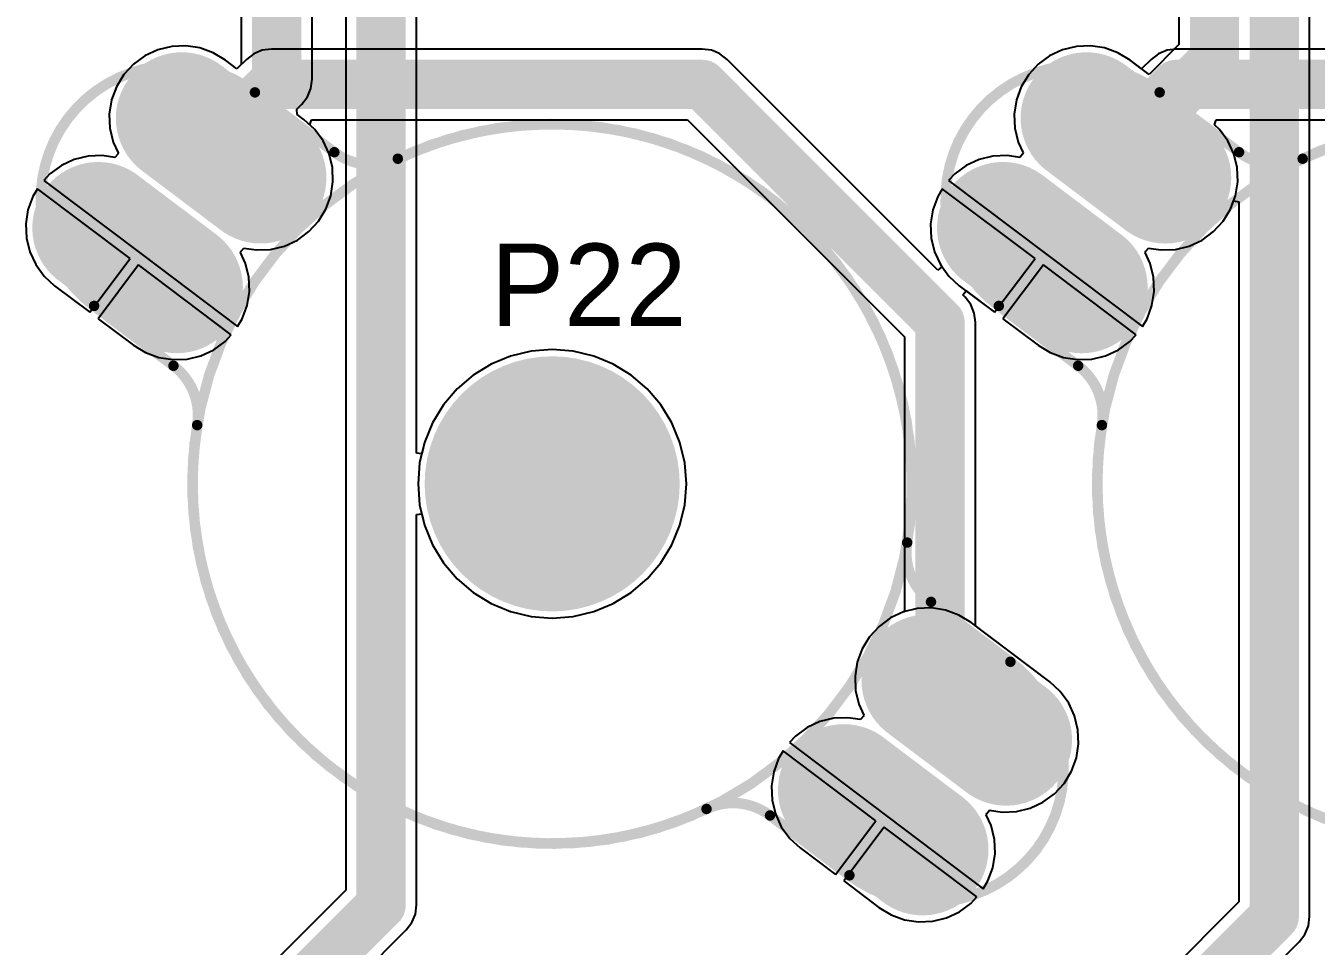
# Model space of a CAD drawing. Header units: millimetres. Extents: x -0.01 to 6.54, y 0.01 to 3.19.
# Drawn here: x 2.329 to 3.564, y 1.03 to 1.911 of the extents above; entities that cross this region are included whole.
import ezdxf

# ---------------------------------------------------------------- set-up
doc = ezdxf.new("R2010")
doc.units = ezdxf.units.MM
doc.header["$MEASUREMENT"] = 0
for name, color, linetype in [('BottomLayer', 5, 'Continuous'), ('BottomSolder', 6, 'Continuous'), ('MultiLayer', 9, 'Continuous'), ('PadHoleLayer', 156, 'Continuous'), ('TopLayer', 1, 'Continuous'), ('TopOverlay', 2, 'Continuous'), ('TopSolder', 216, 'Continuous'), ('ViaHoleLayer', 16, 'Continuous')]:
    doc.layers.add(name, color=color, linetype=linetype)

msp = doc.modelspace()

# ---------------------------------------------------------------- linework, layer by layer
at = {"layer": 'BottomLayer'}
for p, q in [((2.4686, 1.8914), (2.4553, 1.8882)), ((2.4822, 1.892), (2.4686, 1.8914)), ((2.4956, 1.8899), (2.4822, 1.892)), ((3.3347, 1.8914), (3.3215, 1.8882)), ((3.3483, 1.892), (3.3347, 1.8914)), ((3.3617, 1.8899), (3.3483, 1.892)), ((2.443, 1.8825), (2.432, 1.8745)), ((2.4553, 1.8882), (2.443, 1.8825)), ((2.5084, 1.8852), (2.4956, 1.8899)), ((2.52, 1.8781), (2.5084, 1.8852)), ((2.531, 1.8698), (2.52, 1.8781)), ((2.5401, 1.879), (2.531, 1.8698)), ((2.5471, 1.8844), (2.5401, 1.879)), ((2.5553, 1.8878), (2.5471, 1.8844)), ((2.5641, 1.8889), (2.5553, 1.8878)), ((2.9765, 1.8889), (2.5641, 1.8889)), ((2.9853, 1.8878), (2.9765, 1.8889)), ((2.9887, 1.8864), (2.9853, 1.8878)), ((2.9935, 1.8844), (2.9887, 1.8864)), ((3.0005, 1.879), (2.9935, 1.8844)), ((3.2022, 1.6772), (3.0005, 1.879)), ((3.3091, 1.8825), (3.2982, 1.8745)), ((3.3215, 1.8882), (3.3091, 1.8825)), ((3.3745, 1.8852), (3.3617, 1.8899)), ((3.3861, 1.8781), (3.3745, 1.8852)), ((3.3971, 1.8698), (3.3861, 1.8781)), ((3.4063, 1.879), (3.3971, 1.8698)), ((3.4133, 1.8844), (3.4063, 1.879)), ((3.4215, 1.8878), (3.4133, 1.8844)), ((3.4302, 1.8889), (3.4215, 1.8878)), ((3.8426, 1.8889), (3.4302, 1.8889)), ((2.432, 1.8745), (2.4228, 1.8645)), ((3.2982, 1.8745), (3.289, 1.8645)), ((2.4228, 1.8645), (2.4157, 1.8528)), ((3.289, 1.8645), (3.2819, 1.8528)), ((2.4157, 1.8528), (2.411, 1.8401)), ((3.2819, 1.8528), (3.2772, 1.8401)), ((2.411, 1.8401), (2.4089, 1.8266)), ((3.2772, 1.8401), (3.2751, 1.8266)), ((2.4089, 1.8266), (2.4095, 1.813)), ((2.6007, 1.8164), (2.6025, 1.8211)), ((2.6055, 1.812), (2.6007, 1.8164)), ((2.6025, 1.8211), (2.9624, 1.8211)), ((2.9624, 1.8211), (3.1702, 1.6134)), ((3.2751, 1.8266), (3.2757, 1.813)), ((3.4668, 1.8164), (3.4686, 1.8211)), ((3.4716, 1.812), (3.4668, 1.8164)), ((3.4686, 1.8211), (3.8286, 1.8211)), ((2.4095, 1.813), (2.4127, 1.7998)), ((2.6135, 1.801), (2.6055, 1.812)), ((3.2757, 1.813), (3.2789, 1.7998)), ((3.4796, 1.801), (3.4716, 1.812)), ((2.4127, 1.7998), (2.4175, 1.7895)), ((2.6192, 1.7887), (2.6135, 1.801)), ((3.2789, 1.7998), (3.2836, 1.7895)), ((3.4853, 1.7887), (3.4796, 1.801)), ((2.3753, 1.7832), (2.363, 1.7775)), ((2.3886, 1.7864), (2.3753, 1.7832)), ((2.4022, 1.787), (2.3886, 1.7864)), ((2.4142, 1.7851), (2.4022, 1.787)), ((2.4169, 1.7881), (2.4142, 1.7851)), ((2.4175, 1.7895), (2.4169, 1.7881)), ((2.6224, 1.7755), (2.6192, 1.7887)), ((3.2415, 1.7832), (3.2292, 1.7775)), ((3.2547, 1.7864), (3.2415, 1.7832)), ((3.2683, 1.787), (3.2547, 1.7864)), ((3.2804, 1.7851), (3.2683, 1.787)), ((3.283, 1.7881), (3.2804, 1.7851)), ((3.2836, 1.7895), (3.283, 1.7881)), ((3.4885, 1.7755), (3.4853, 1.7887)), ((2.352, 1.7695), (2.3462, 1.7632)), ((2.363, 1.7775), (2.352, 1.7695)), ((2.623, 1.7619), (2.6224, 1.7755)), ((3.2182, 1.7695), (3.2124, 1.7632)), ((3.2292, 1.7775), (3.2182, 1.7695)), ((3.4891, 1.7619), (3.4885, 1.7755)), ((2.3402, 1.7552), (2.3357, 1.7478)), ((2.429, 1.6883), (2.3402, 1.7552)), ((2.3462, 1.7632), (2.439, 1.6933)), ((2.6209, 1.7485), (2.623, 1.7619)), ((3.2063, 1.7552), (3.2019, 1.7478)), ((3.2951, 1.6883), (3.2063, 1.7552)), ((3.2124, 1.7632), (3.3051, 1.6933)), ((3.487, 1.7485), (3.4891, 1.7619)), ((2.3357, 1.7478), (2.331, 1.7351)), ((2.6162, 1.7357), (2.6209, 1.7485)), ((3.2019, 1.7478), (3.1972, 1.7351)), ((3.4823, 1.7357), (3.487, 1.7485)), ((2.331, 1.7351), (2.3289, 1.7216)), ((2.6091, 1.7241), (2.6162, 1.7357)), ((3.1972, 1.7351), (3.1951, 1.7216)), ((3.4752, 1.7241), (3.4823, 1.7357)), ((2.3289, 1.7216), (2.3295, 1.708)), ((2.5999, 1.7141), (2.6091, 1.7241)), ((3.1951, 1.7216), (3.1957, 1.708)), ((3.466, 1.7141), (3.4752, 1.7241)), ((2.3295, 1.708), (2.3327, 1.6948)), ((2.5766, 1.7003), (2.5889, 1.706)), ((2.5889, 1.706), (2.5999, 1.7141)), ((3.1957, 1.708), (3.1989, 1.6948)), ((3.4427, 1.7003), (3.455, 1.706)), ((3.455, 1.706), (3.466, 1.7141)), ((2.3327, 1.6948), (2.3384, 1.6825)), ((2.439, 1.6933), (2.5317, 1.6234)), ((2.5344, 1.694), (2.535, 1.6955)), ((2.5392, 1.6837), (2.5344, 1.694)), ((2.535, 1.6955), (2.5377, 1.6984)), ((2.5377, 1.6984), (2.5498, 1.6966)), ((2.5498, 1.6966), (2.5633, 1.6971)), ((2.5633, 1.6971), (2.5766, 1.7003)), ((3.1989, 1.6948), (3.2046, 1.6825)), ((3.3051, 1.6933), (3.3979, 1.6234)), ((3.4006, 1.694), (3.4011, 1.6955)), ((3.4053, 1.6837), (3.4006, 1.694)), ((3.4011, 1.6955), (3.4038, 1.6984)), ((3.4038, 1.6984), (3.4159, 1.6966)), ((3.4159, 1.6966), (3.4295, 1.6971)), ((3.4295, 1.6971), (3.4427, 1.7003)), ((2.3384, 1.6825), (2.3465, 1.6715)), ((2.3902, 1.6369), (2.429, 1.6883)), ((2.4369, 1.6823), (2.3982, 1.6308)), ((2.5257, 1.6154), (2.4369, 1.6823)), ((2.5424, 1.6705), (2.5392, 1.6837)), ((3.206, 1.6805), (3.2022, 1.6772)), ((3.2046, 1.6825), (3.206, 1.6805)), ((3.2563, 1.6369), (3.2951, 1.6883)), ((3.3031, 1.6823), (3.2643, 1.6308)), ((3.3918, 1.6154), (3.3031, 1.6823)), ((3.4085, 1.6705), (3.4053, 1.6837)), ((2.3465, 1.6715), (2.3565, 1.6623)), ((2.543, 1.6569), (2.5424, 1.6705)), ((3.4091, 1.6569), (3.4085, 1.6705)), ((2.3565, 1.6623), (2.3902, 1.6369)), ((2.5409, 1.6435), (2.543, 1.6569)), ((3.226, 1.6535), (3.2293, 1.6573)), ((3.2293, 1.6573), (3.2563, 1.6369)), ((3.407, 1.6435), (3.4091, 1.6569)), ((2.5362, 1.6307), (2.5409, 1.6435)), ((3.2281, 1.6514), (3.226, 1.6535)), ((3.2335, 1.6444), (3.2281, 1.6514)), ((3.2369, 1.6362), (3.2335, 1.6444)), ((3.4023, 1.6307), (3.407, 1.6435)), ((2.3982, 1.6308), (2.4319, 1.6054)), ((2.5317, 1.6234), (2.5362, 1.6307)), ((3.238, 1.6274), (3.2369, 1.6362)), ((3.2643, 1.6308), (3.2981, 1.6054)), ((3.3979, 1.6234), (3.4023, 1.6307)), ((3.238, 1.3368), (3.238, 1.6274)), ((2.5089, 1.601), (2.5199, 1.6091)), ((2.5199, 1.6091), (2.5257, 1.6154)), ((3.1702, 1.6134), (3.1702, 1.3503)), ((3.375, 1.601), (3.386, 1.6091)), ((3.386, 1.6091), (3.3918, 1.6154)), ((2.4319, 1.6054), (2.4435, 1.5983)), ((2.4435, 1.5983), (2.4563, 1.5937)), ((2.4563, 1.5937), (2.4698, 1.5916)), ((2.4833, 1.5921), (2.4966, 1.5953)), ((2.4966, 1.5953), (2.5089, 1.601)), ((2.7931, 1.5949), (2.7745, 1.5872)), ((2.8128, 1.5996), (2.7931, 1.5949)), ((2.8329, 1.6012), (2.8128, 1.5996)), ((2.853, 1.5996), (2.8329, 1.6012)), ((2.8726, 1.5949), (2.853, 1.5996)), ((2.8912, 1.5872), (2.8726, 1.5949)), ((3.2981, 1.6054), (3.3097, 1.5983)), ((3.3097, 1.5983), (3.3225, 1.5937)), ((3.3225, 1.5937), (3.3359, 1.5916)), ((3.3495, 1.5921), (3.3627, 1.5953)), ((3.3627, 1.5953), (3.375, 1.601)), ((2.4698, 1.5916), (2.4833, 1.5921)), ((2.7745, 1.5872), (2.7573, 1.5767)), ((2.9084, 1.5767), (2.8912, 1.5872)), ((3.3359, 1.5916), (3.3495, 1.5921)), ((2.7573, 1.5767), (2.742, 1.5636)), ((2.9237, 1.5636), (2.9084, 1.5767)), ((2.742, 1.5636), (2.7289, 1.5482)), ((2.9368, 1.5482), (2.9237, 1.5636)), ((2.7289, 1.5482), (2.7184, 1.531)), ((2.9474, 1.531), (2.9368, 1.5482)), ((2.7184, 1.531), (2.7106, 1.5124)), ((2.9551, 1.5124), (2.9474, 1.531)), ((2.7106, 1.5124), (2.7059, 1.4928)), ((2.9598, 1.4928), (2.9551, 1.5124)), ((2.7059, 1.4928), (2.7044, 1.4727)), ((2.9614, 1.4727), (2.9598, 1.4928)), ((2.7044, 1.4727), (2.7059, 1.4526)), ((2.9598, 1.4526), (2.9614, 1.4727)), ((2.7059, 1.4526), (2.7106, 1.433)), ((2.9551, 1.433), (2.9598, 1.4526)), ((2.7106, 1.433), (2.7184, 1.4144)), ((2.9474, 1.4144), (2.9551, 1.433)), ((2.7184, 1.4144), (2.7289, 1.3972)), ((2.9368, 1.3972), (2.9474, 1.4144)), ((2.7289, 1.3972), (2.742, 1.3818)), ((2.9237, 1.3818), (2.9368, 1.3972)), ((2.742, 1.3818), (2.7573, 1.3687)), ((2.9084, 1.3687), (2.9237, 1.3818)), ((2.7573, 1.3687), (2.7745, 1.3582)), ((2.8912, 1.3582), (2.9084, 1.3687)), ((2.7745, 1.3582), (2.7931, 1.3505)), ((2.7931, 1.3505), (2.8128, 1.3458)), ((2.853, 1.3458), (2.8726, 1.3505)), ((2.8726, 1.3505), (2.8912, 1.3582)), ((3.1692, 1.3501), (3.1568, 1.3444)), ((3.1702, 1.3503), (3.1692, 1.3501)), ((2.8128, 1.3458), (2.8329, 1.3442)), ((2.8329, 1.3442), (2.853, 1.3458)), ((3.1458, 1.3363), (3.1366, 1.3263)), ((3.1568, 1.3444), (3.1458, 1.3363)), ((3.3093, 1.2831), (3.238, 1.3368)), ((3.1366, 1.3263), (3.1295, 1.3147)), ((3.1295, 1.3147), (3.1249, 1.3019)), ((3.1249, 1.3019), (3.1228, 1.2885)), ((3.1228, 1.2885), (3.1233, 1.2749)), ((3.1233, 1.2749), (3.1265, 1.2617)), ((3.3193, 1.2739), (3.3093, 1.2831)), ((3.3273, 1.2629), (3.3193, 1.2739)), ((3.1265, 1.2617), (3.1313, 1.2514)), ((3.333, 1.2506), (3.3273, 1.2629)), ((3.1024, 1.2483), (3.0892, 1.2451)), ((3.116, 1.2489), (3.1024, 1.2483)), ((3.128, 1.247), (3.116, 1.2489)), ((3.1307, 1.2499), (3.128, 1.247)), ((3.1313, 1.2514), (3.1307, 1.2499)), ((3.3362, 1.2374), (3.333, 1.2506)), ((3.0768, 1.2394), (3.0658, 1.2313)), ((3.0892, 1.2451), (3.0768, 1.2394)), ((3.3368, 1.2238), (3.3362, 1.2374)), ((3.0658, 1.2313), (3.06, 1.225)), ((3.06, 1.225), (3.1528, 1.1551)), ((3.3347, 1.2103), (3.3368, 1.2238)), ((3.054, 1.217), (3.0495, 1.2097)), ((3.1428, 1.1502), (3.054, 1.217)), ((3.0495, 1.2097), (3.0449, 1.1969)), ((3.33, 1.1976), (3.3347, 1.2103)), ((3.0449, 1.1969), (3.0428, 1.1835)), ((3.3137, 1.1759), (3.3229, 1.186)), ((3.3229, 1.186), (3.33, 1.1976)), ((3.0428, 1.1835), (3.0433, 1.1699)), ((3.3027, 1.1679), (3.3137, 1.1759)), ((3.0433, 1.1699), (3.0465, 1.1567)), ((3.2772, 1.159), (3.2904, 1.1622)), ((3.2904, 1.1622), (3.3027, 1.1679)), ((3.0465, 1.1567), (3.0522, 1.1444)), ((3.104, 1.0987), (3.1428, 1.1502)), ((3.1528, 1.1551), (3.2455, 1.0852)), ((3.2482, 1.1559), (3.2488, 1.1573)), ((3.253, 1.1456), (3.2482, 1.1559)), ((3.2488, 1.1573), (3.2515, 1.1603)), ((3.2515, 1.1603), (3.2636, 1.1584)), ((3.2636, 1.1584), (3.2772, 1.159)), ((3.0522, 1.1444), (3.0603, 1.1334)), ((3.1507, 1.1441), (3.112, 1.0927)), ((3.2395, 1.0773), (3.1507, 1.1441)), ((3.2562, 1.1324), (3.253, 1.1456)), ((3.0603, 1.1334), (3.0703, 1.1242)), ((3.0703, 1.1242), (3.104, 1.0987)), ((3.2568, 1.1188), (3.2562, 1.1324)), ((3.2547, 1.1053), (3.2568, 1.1188)), ((3.25, 1.0926), (3.2547, 1.1053)), ((3.112, 1.0927), (3.1457, 1.0673)), ((3.2455, 1.0852), (3.25, 1.0926)), ((3.2337, 1.0709), (3.2395, 1.0773)), ((3.1457, 1.0673), (3.1573, 1.0602)), ((3.2104, 1.0572), (3.2227, 1.0629)), ((3.2227, 1.0629), (3.2337, 1.0709)), ((3.1573, 1.0602), (3.1701, 1.0555)), ((3.1701, 1.0555), (3.1836, 1.0534)), ((3.1836, 1.0534), (3.1972, 1.054)), ((3.1972, 1.054), (3.2104, 1.0572))]:
    msp.add_line(p, q, dxfattribs=at)
for points, const_width in [([(2.4782, 1.8227), (2.5537, 1.7658)], 0.1181), ([(2.516, 1.8069), (2.5641, 1.855)], 0.0472), ([(2.5641, 1.855), (2.9765, 1.855)], 0.0472), ([(2.9765, 1.855), (3.2041, 1.6274)], 0.0472), ([(3.3444, 1.8227), (3.4198, 1.7658)], 0.1181), ([(3.3821, 1.8069), (3.4302, 1.855)], 0.0472), ([(3.4302, 1.855), (3.8426, 1.855)], 0.0472), ([(2.516, 1.7943), (2.516, 1.8069)], 0.0472), ([(3.3821, 1.7943), (3.3821, 1.8069)], 0.0472), ([(2.516, 1.7928), (2.516, 1.7943)], 0.0472), ([(3.3821, 1.7928), (3.3821, 1.7943)], 0.0472), ([(2.3982, 1.7177), (2.4737, 1.6608)], 0.1181), ([(3.2644, 1.7177), (3.3398, 1.6608)], 0.1181), ([(3.2041, 1.2804), (3.2041, 1.6274)], 0.0472), ([(3.2675, 1.2277), (3.192, 1.2846)], 0.1181), ([(3.2041, 1.2804), (3.2298, 1.2547)], 0.0472), ([(3.1875, 1.1227), (3.112, 1.1796)], 0.1181)]:
    msp.add_lwpolyline(points, dxfattribs=dict(at, const_width=const_width))
for points, const_width in [([(2.4487, 1.8227, 1), (2.5078, 1.8227, 1)], 0.0591), ([(2.5523, 1.855, 1), (2.5759, 1.855, 1)], 0.0236), ([(2.5523, 1.855, 1), (2.5759, 1.855, 1)], 0.0236), ([(2.9647, 1.855, 1), (2.9883, 1.855, 1)], 0.0236), ([(2.9647, 1.855, 1), (2.9883, 1.855, 1)], 0.0236), ([(3.3148, 1.8227, 1), (3.3739, 1.8227, 1)], 0.0591), ([(3.4184, 1.855, 1), (3.442, 1.855, 1)], 0.0236), ([(3.4184, 1.855, 1), (3.442, 1.855, 1)], 0.0236), ([(2.5041, 1.8069, 1), (2.5278, 1.8069, 1)], 0.0236), ([(2.5041, 1.8069, 1), (2.5278, 1.8069, 1)], 0.0236), ([(3.3703, 1.8069, 1), (3.3939, 1.8069, 1)], 0.0236), ([(3.3703, 1.8069, 1), (3.3939, 1.8069, 1)], 0.0236), ([(2.5041, 1.7943, 1), (2.5278, 1.7943, 1)], 0.0236), ([(2.5041, 1.7943, 1), (2.5278, 1.7943, 1)], 0.0236), ([(2.5041, 1.7928, 1), (2.5278, 1.7928, 1)], 0.0236), ([(2.5242, 1.7658, 1), (2.5832, 1.7658, 1)], 0.0591), ([(3.3703, 1.7943, 1), (3.3939, 1.7943, 1)], 0.0236), ([(3.3703, 1.7943, 1), (3.3939, 1.7943, 1)], 0.0236), ([(3.3703, 1.7928, 1), (3.3939, 1.7928, 1)], 0.0236), ([(3.3903, 1.7658, 1), (3.4494, 1.7658, 1)], 0.0591), ([(2.3687, 1.7177, 1), (2.4278, 1.7177, 1)], 0.0591), ([(3.2348, 1.7177, 1), (3.2939, 1.7177, 1)], 0.0591), ([(2.4442, 1.6608, 1), (2.5032, 1.6608, 1)], 0.0591), ([(3.3103, 1.6608, 1), (3.3694, 1.6608, 1)], 0.0591), ([(3.1923, 1.6274, 1), (3.2159, 1.6274, 1)], 0.0236), ([(3.1923, 1.6274, 1), (3.2159, 1.6274, 1)], 0.0236), ([(2.7738, 1.4727, 1), (2.8919, 1.4727, 1)], 0.1181), ([(3.1625, 1.2846, 1), (3.2216, 1.2846, 1)], 0.0591), ([(3.1923, 1.2804, 1), (3.2159, 1.2804, 1)], 0.0236), ([(3.1923, 1.2804, 1), (3.2159, 1.2804, 1)], 0.0236), ([(3.238, 1.2277, 1), (3.297, 1.2277, 1)], 0.0591), ([(3.218, 1.2547, 1), (3.2416, 1.2547, 1)], 0.0236), ([(3.0825, 1.1796, 1), (3.1416, 1.1796, 1)], 0.0591), ([(3.158, 1.1227, 1), (3.217, 1.1227, 1)], 0.0591)]:
    msp.add_lwpolyline(points, format="xyb", close=True, dxfattribs=dict(at, const_width=const_width))
at = {"layer": 'BottomSolder', "const_width": 0.1261}
for points in [[(2.4782, 1.8227), (2.5537, 1.7658)], [(3.3444, 1.8227), (3.4198, 1.7658)], [(2.3982, 1.7177), (2.4737, 1.6608)], [(3.2644, 1.7177), (3.3398, 1.6608)], [(3.2675, 1.2277), (3.192, 1.2846)], [(3.1875, 1.1227), (3.112, 1.1796)]]:
    msp.add_lwpolyline(points, dxfattribs=at)
at = {"layer": 'BottomSolder'}
for points, const_width in [([(2.4467, 1.8227, 1), (2.5098, 1.8227, 1)], 0.0631), ([(3.3128, 1.8227, 1), (3.3759, 1.8227, 1)], 0.0631), ([(2.5222, 1.7658, 1), (2.5852, 1.7658, 1)], 0.0631), ([(3.3883, 1.7658, 1), (3.4514, 1.7658, 1)], 0.0631), ([(2.3667, 1.7177, 1), (2.4298, 1.7177, 1)], 0.0631), ([(3.2328, 1.7177, 1), (3.2959, 1.7177, 1)], 0.0631), ([(2.4422, 1.6608, 1), (2.5052, 1.6608, 1)], 0.0631), ([(3.3083, 1.6608, 1), (3.3714, 1.6608, 1)], 0.0631), ([(2.7718, 1.4727, 1), (2.8939, 1.4727, 1)], 0.1221), ([(3.1605, 1.2846, 1), (3.2236, 1.2846, 1)], 0.0631), ([(3.236, 1.2277, 1), (3.299, 1.2277, 1)], 0.0631), ([(3.0805, 1.1796, 1), (3.1436, 1.1796, 1)], 0.0631), ([(3.156, 1.1227, 1), (3.219, 1.1227, 1)], 0.0631)]:
    msp.add_lwpolyline(points, format="xyb", close=True, dxfattribs=dict(at, const_width=const_width))
at = {"layer": 'MultiLayer', "const_width": 0.1181}
for points in [[(2.4782, 1.8227), (2.5537, 1.7658)], [(3.3444, 1.8227), (3.4198, 1.7658)], [(2.3982, 1.7177), (2.4737, 1.6608)], [(3.2644, 1.7177), (3.3398, 1.6608)], [(3.2675, 1.2277), (3.192, 1.2846)], [(3.1875, 1.1227), (3.112, 1.1796)]]:
    msp.add_lwpolyline(points, dxfattribs=at)
at = {"layer": 'MultiLayer'}
for points, const_width in [([(2.4487, 1.8227, 1), (2.5078, 1.8227, 1)], 0.0591), ([(3.3148, 1.8227, 1), (3.3739, 1.8227, 1)], 0.0591), ([(2.5242, 1.7658, 1), (2.5832, 1.7658, 1)], 0.0591), ([(3.3903, 1.7658, 1), (3.4494, 1.7658, 1)], 0.0591), ([(2.3687, 1.7177, 1), (2.4278, 1.7177, 1)], 0.0591), ([(3.2348, 1.7177, 1), (3.2939, 1.7177, 1)], 0.0591), ([(2.4442, 1.6608, 1), (2.5032, 1.6608, 1)], 0.0591), ([(3.3103, 1.6608, 1), (3.3694, 1.6608, 1)], 0.0591), ([(2.7738, 1.4727, 1), (2.8919, 1.4727, 1)], 0.1181), ([(3.1625, 1.2846, 1), (3.2216, 1.2846, 1)], 0.0591), ([(3.238, 1.2277, 1), (3.297, 1.2277, 1)], 0.0591), ([(3.0825, 1.1796, 1), (3.1416, 1.1796, 1)], 0.0591), ([(3.158, 1.1227, 1), (3.217, 1.1227, 1)], 0.0591)]:
    msp.add_lwpolyline(points, format="xyb", close=True, dxfattribs=dict(at, const_width=const_width))
at = {"layer": 'PadHoleLayer', "const_width": 0.0197}
for points in [[(2.5061, 1.7943, 1), (2.5258, 1.7943, 1)], [(3.3723, 1.7943, 1), (3.3919, 1.7943, 1)], [(2.4261, 1.6893, 1), (2.4458, 1.6893, 1)], [(3.2923, 1.6893, 1), (3.3119, 1.6893, 1)], [(3.2199, 1.2561, 1), (3.2396, 1.2561, 1)], [(3.1399, 1.1511, 1), (3.1596, 1.1511, 1)]]:
    msp.add_lwpolyline(points, format="xyb", close=True, dxfattribs=at)
at = {"layer": 'TopLayer'}
for p, q in [((2.5352, 2.44), (2.5352, 1.874)), ((2.6352, 2.44), (2.6352, 1.0837)), ((2.603, 1.86), (2.603, 2.426)), ((3.4329, 2.4022), (3.4329, 1.8931)), ((3.558, 1.0585), (3.558, 2.3645)), ((2.703, 1.502), (2.703, 2.3095)), ((2.4686, 1.8914), (2.4553, 1.8882)), ((2.4822, 1.892), (2.4686, 1.8914)), ((2.4956, 1.8899), (2.4822, 1.892)), ((3.3347, 1.8914), (3.3215, 1.8882)), ((3.3483, 1.892), (3.3347, 1.8914)), ((3.3617, 1.8899), (3.3483, 1.892)), ((3.4329, 1.8931), (3.4043, 1.8644)), ((2.443, 1.8825), (2.432, 1.8745)), ((2.4553, 1.8882), (2.443, 1.8825)), ((2.5084, 1.8852), (2.4956, 1.8899)), ((2.52, 1.8781), (2.5084, 1.8852)), ((2.531, 1.8698), (2.52, 1.8781)), ((3.3091, 1.8825), (3.2982, 1.8745)), ((3.3215, 1.8882), (3.3091, 1.8825)), ((3.3745, 1.8852), (3.3617, 1.8899)), ((3.3861, 1.8781), (3.3745, 1.8852)), ((3.4043, 1.8644), (3.3861, 1.8781)), ((2.432, 1.8745), (2.4228, 1.8645)), ((2.5352, 1.874), (2.531, 1.8698)), ((3.2982, 1.8745), (3.289, 1.8645)), ((2.4228, 1.8645), (2.4157, 1.8528)), ((2.6019, 1.8512), (2.6024, 1.8556)), ((2.6024, 1.8556), (2.603, 1.86)), ((2.603, 1.86), (2.603, 1.86)), ((3.289, 1.8645), (3.2819, 1.8528)), ((2.4157, 1.8528), (2.411, 1.8401)), ((2.5931, 1.836), (2.5985, 1.843)), ((2.5985, 1.843), (2.6019, 1.8512)), ((3.2819, 1.8528), (3.2772, 1.8401)), ((2.411, 1.8401), (2.4089, 1.8266)), ((2.5884, 1.8313), (2.5931, 1.836)), ((2.5887, 1.8263), (2.5884, 1.8313)), ((2.5931, 1.836), (2.5931, 1.836)), ((3.2772, 1.8401), (3.2751, 1.8266)), ((2.4089, 1.8266), (2.4095, 1.813)), ((2.5954, 1.8212), (2.5887, 1.8263)), ((2.6055, 1.812), (2.5954, 1.8212)), ((3.2751, 1.8266), (3.2757, 1.813)), ((2.4095, 1.813), (2.4127, 1.7998)), ((2.6135, 1.801), (2.6055, 1.812)), ((3.2757, 1.813), (3.2789, 1.7998)), ((2.4127, 1.7998), (2.4175, 1.7895)), ((2.6192, 1.7887), (2.6135, 1.801)), ((3.2789, 1.7998), (3.2836, 1.7895)), ((2.3753, 1.7832), (2.363, 1.7775)), ((2.3886, 1.7864), (2.3753, 1.7832)), ((2.4022, 1.787), (2.3886, 1.7864)), ((2.4142, 1.7851), (2.4022, 1.787)), ((2.4169, 1.7881), (2.4142, 1.7851)), ((2.4175, 1.7895), (2.4169, 1.7881)), ((2.6224, 1.7755), (2.6192, 1.7887)), ((3.2415, 1.7832), (3.2292, 1.7775)), ((3.2547, 1.7864), (3.2415, 1.7832)), ((3.2683, 1.787), (3.2547, 1.7864)), ((3.2804, 1.7851), (3.2683, 1.787)), ((3.283, 1.7881), (3.2804, 1.7851)), ((3.2836, 1.7895), (3.283, 1.7881)), ((2.352, 1.7695), (2.3462, 1.7632)), ((2.363, 1.7775), (2.352, 1.7695)), ((2.623, 1.7619), (2.6224, 1.7755)), ((3.2182, 1.7695), (3.2124, 1.7632)), ((3.2292, 1.7775), (3.2182, 1.7695)), ((2.3402, 1.7552), (2.3357, 1.7478)), ((2.429, 1.6883), (2.3402, 1.7552)), ((2.3462, 1.7632), (2.439, 1.6933)), ((2.6209, 1.7485), (2.623, 1.7619)), ((3.2063, 1.7552), (3.2019, 1.7478)), ((3.2951, 1.6883), (3.2063, 1.7552)), ((3.2124, 1.7632), (3.3051, 1.6933)), ((2.3357, 1.7478), (2.331, 1.7351)), ((2.6162, 1.7357), (2.6209, 1.7485)), ((3.2019, 1.7478), (3.1972, 1.7351)), ((3.4823, 1.7357), (3.4852, 1.7435)), ((3.4852, 1.7435), (3.4902, 1.7426)), ((3.4902, 1.7426), (3.4902, 1.0725)), ((2.331, 1.7351), (2.3289, 1.7216)), ((2.6091, 1.7241), (2.6162, 1.7357)), ((3.1972, 1.7351), (3.1951, 1.7216)), ((3.4752, 1.7241), (3.4823, 1.7357)), ((2.3289, 1.7216), (2.3295, 1.708)), ((2.5999, 1.7141), (2.6091, 1.7241)), ((3.1951, 1.7216), (3.1957, 1.708)), ((3.466, 1.7141), (3.4752, 1.7241)), ((2.3295, 1.708), (2.3327, 1.6948)), ((2.5766, 1.7003), (2.5889, 1.706)), ((2.5889, 1.706), (2.5999, 1.7141)), ((3.1957, 1.708), (3.1989, 1.6948)), ((3.4427, 1.7003), (3.455, 1.706)), ((3.455, 1.706), (3.466, 1.7141)), ((2.3327, 1.6948), (2.3384, 1.6825)), ((2.439, 1.6933), (2.5317, 1.6234)), ((2.5344, 1.694), (2.535, 1.6955)), ((2.5392, 1.6837), (2.5344, 1.694)), ((2.535, 1.6955), (2.5377, 1.6984)), ((2.5377, 1.6984), (2.5498, 1.6966)), ((2.5498, 1.6966), (2.5633, 1.6971)), ((2.5633, 1.6971), (2.5766, 1.7003)), ((3.1989, 1.6948), (3.2046, 1.6825)), ((3.3051, 1.6933), (3.3979, 1.6234)), ((3.4006, 1.694), (3.4011, 1.6955)), ((3.4053, 1.6837), (3.4006, 1.694)), ((3.4011, 1.6955), (3.4038, 1.6984)), ((3.4038, 1.6984), (3.4159, 1.6966)), ((3.4159, 1.6966), (3.4295, 1.6971)), ((3.4295, 1.6971), (3.4427, 1.7003)), ((2.3384, 1.6825), (2.3465, 1.6715)), ((2.3902, 1.6369), (2.429, 1.6883)), ((2.4369, 1.6823), (2.3982, 1.6308)), ((2.5257, 1.6154), (2.4369, 1.6823)), ((2.5424, 1.6705), (2.5392, 1.6837)), ((3.2046, 1.6825), (3.2126, 1.6715)), ((3.2563, 1.6369), (3.2951, 1.6883)), ((3.3031, 1.6823), (3.2643, 1.6308)), ((3.3918, 1.6154), (3.3031, 1.6823)), ((3.4085, 1.6705), (3.4053, 1.6837)), ((2.3465, 1.6715), (2.3565, 1.6623)), ((2.543, 1.6569), (2.5424, 1.6705)), ((3.2126, 1.6715), (3.2226, 1.6623)), ((3.4091, 1.6569), (3.4085, 1.6705)), ((2.3565, 1.6623), (2.3902, 1.6369)), ((2.5409, 1.6435), (2.543, 1.6569)), ((3.2226, 1.6623), (3.2563, 1.6369)), ((3.407, 1.6435), (3.4091, 1.6569)), ((2.5362, 1.6307), (2.5409, 1.6435)), ((3.4023, 1.6307), (3.407, 1.6435)), ((2.3982, 1.6308), (2.4319, 1.6054)), ((2.5317, 1.6234), (2.5362, 1.6307)), ((3.2643, 1.6308), (3.2981, 1.6054)), ((3.3979, 1.6234), (3.4023, 1.6307)), ((2.5089, 1.601), (2.5199, 1.6091)), ((2.5199, 1.6091), (2.5257, 1.6154)), ((3.375, 1.601), (3.386, 1.6091)), ((3.386, 1.6091), (3.3918, 1.6154)), ((2.4319, 1.6054), (2.4435, 1.5983)), ((2.4435, 1.5983), (2.4563, 1.5937)), ((2.4563, 1.5937), (2.4698, 1.5916)), ((2.4833, 1.5921), (2.4966, 1.5953)), ((2.4966, 1.5953), (2.5089, 1.601)), ((2.7931, 1.5949), (2.7745, 1.5872)), ((2.8128, 1.5996), (2.7931, 1.5949)), ((2.8329, 1.6012), (2.8128, 1.5996)), ((2.853, 1.5996), (2.8329, 1.6012)), ((2.8726, 1.5949), (2.853, 1.5996)), ((2.8912, 1.5872), (2.8726, 1.5949)), ((3.2981, 1.6054), (3.3097, 1.5983)), ((3.3097, 1.5983), (3.3225, 1.5937)), ((3.3225, 1.5937), (3.3359, 1.5916)), ((3.3495, 1.5921), (3.3627, 1.5953)), ((3.3627, 1.5953), (3.375, 1.601)), ((2.4698, 1.5916), (2.4833, 1.5921)), ((2.7745, 1.5872), (2.7573, 1.5767)), ((2.9084, 1.5767), (2.8912, 1.5872)), ((3.3359, 1.5916), (3.3495, 1.5921)), ((2.7573, 1.5767), (2.742, 1.5636)), ((2.9237, 1.5636), (2.9084, 1.5767)), ((2.742, 1.5636), (2.7289, 1.5482)), ((2.9368, 1.5482), (2.9237, 1.5636)), ((2.7289, 1.5482), (2.7184, 1.531)), ((2.9474, 1.531), (2.9368, 1.5482)), ((2.7184, 1.531), (2.7106, 1.5124)), ((2.9551, 1.5124), (2.9474, 1.531)), ((2.7106, 1.5124), (2.708, 1.5014)), ((2.9598, 1.4928), (2.9551, 1.5124)), ((2.708, 1.5014), (2.703, 1.502)), ((2.9614, 1.4727), (2.9598, 1.4928)), ((2.9598, 1.4526), (2.9614, 1.4727)), ((2.9551, 1.433), (2.9598, 1.4526)), ((2.703, 1.4434), (2.708, 1.444)), ((2.703, 1.0696), (2.703, 1.4434)), ((2.708, 1.444), (2.7106, 1.433)), ((2.7106, 1.433), (2.7184, 1.4144)), ((2.9474, 1.4144), (2.9551, 1.433)), ((2.7184, 1.4144), (2.7289, 1.3972)), ((2.9368, 1.3972), (2.9474, 1.4144)), ((2.7289, 1.3972), (2.742, 1.3818)), ((2.9237, 1.3818), (2.9368, 1.3972)), ((2.742, 1.3818), (2.7573, 1.3687)), ((2.9084, 1.3687), (2.9237, 1.3818)), ((2.7573, 1.3687), (2.7745, 1.3582)), ((2.8912, 1.3582), (2.9084, 1.3687)), ((2.7745, 1.3582), (2.7931, 1.3505)), ((2.7931, 1.3505), (2.8128, 1.3458)), ((2.853, 1.3458), (2.8726, 1.3505)), ((2.8726, 1.3505), (2.8912, 1.3582)), ((3.1692, 1.3501), (3.1568, 1.3444)), ((3.1824, 1.3533), (3.1692, 1.3501)), ((3.196, 1.3539), (3.1824, 1.3533)), ((3.2094, 1.3518), (3.196, 1.3539)), ((3.2222, 1.3471), (3.2094, 1.3518)), ((3.2338, 1.34), (3.2222, 1.3471)), ((2.8128, 1.3458), (2.8329, 1.3442)), ((2.8329, 1.3442), (2.853, 1.3458)), ((3.1458, 1.3363), (3.1366, 1.3263)), ((3.1568, 1.3444), (3.1458, 1.3363)), ((3.3093, 1.2831), (3.2338, 1.34)), ((3.1366, 1.3263), (3.1295, 1.3147)), ((3.1295, 1.3147), (3.1249, 1.3019)), ((3.1249, 1.3019), (3.1228, 1.2885)), ((3.1228, 1.2885), (3.1233, 1.2749)), ((3.1233, 1.2749), (3.1265, 1.2617)), ((3.3193, 1.2739), (3.3093, 1.2831)), ((3.3273, 1.2629), (3.3193, 1.2739)), ((3.1265, 1.2617), (3.1313, 1.2514)), ((3.333, 1.2506), (3.3273, 1.2629)), ((3.1024, 1.2483), (3.0892, 1.2451)), ((3.116, 1.2489), (3.1024, 1.2483)), ((3.128, 1.247), (3.116, 1.2489)), ((3.1307, 1.2499), (3.128, 1.247)), ((3.1313, 1.2514), (3.1307, 1.2499)), ((3.3362, 1.2374), (3.333, 1.2506)), ((3.0768, 1.2394), (3.0658, 1.2313)), ((3.0892, 1.2451), (3.0768, 1.2394)), ((3.3368, 1.2238), (3.3362, 1.2374)), ((3.0658, 1.2313), (3.06, 1.225)), ((3.06, 1.225), (3.1528, 1.1551)), ((3.3347, 1.2103), (3.3368, 1.2238)), ((3.054, 1.217), (3.0495, 1.2097)), ((3.1428, 1.1502), (3.054, 1.217)), ((3.0495, 1.2097), (3.0449, 1.1969)), ((3.33, 1.1976), (3.3347, 1.2103)), ((3.0449, 1.1969), (3.0428, 1.1835)), ((3.3137, 1.1759), (3.3229, 1.186)), ((3.3229, 1.186), (3.33, 1.1976)), ((3.0428, 1.1835), (3.0433, 1.1699)), ((3.3027, 1.1679), (3.3137, 1.1759)), ((3.0433, 1.1699), (3.0465, 1.1567)), ((3.2772, 1.159), (3.2904, 1.1622)), ((3.2904, 1.1622), (3.3027, 1.1679)), ((3.0465, 1.1567), (3.0522, 1.1444)), ((3.104, 1.0987), (3.1428, 1.1502)), ((3.1528, 1.1551), (3.2455, 1.0852)), ((3.2482, 1.1559), (3.2488, 1.1573)), ((3.253, 1.1456), (3.2482, 1.1559)), ((3.2488, 1.1573), (3.2515, 1.1603)), ((3.2515, 1.1603), (3.2636, 1.1584)), ((3.2636, 1.1584), (3.2772, 1.159)), ((3.0522, 1.1444), (3.0603, 1.1334)), ((3.1507, 1.1441), (3.112, 1.0927)), ((3.2395, 1.0773), (3.1507, 1.1441)), ((3.2562, 1.1324), (3.253, 1.1456)), ((3.0603, 1.1334), (3.0703, 1.1242)), ((3.0703, 1.1242), (3.104, 1.0987)), ((3.2568, 1.1188), (3.2562, 1.1324)), ((3.2547, 1.1053), (3.2568, 1.1188)), ((3.25, 1.0926), (3.2547, 1.1053)), ((3.112, 1.0927), (3.1457, 1.0673)), ((3.2455, 1.0852), (3.25, 1.0926)), ((2.6352, 1.0837), (2.5448, 0.9933)), ((3.2337, 1.0709), (3.2395, 1.0773)), ((2.7019, 1.0609), (2.703, 1.0696)), ((3.1457, 1.0673), (3.1573, 1.0602)), ((3.2104, 1.0572), (3.2227, 1.0629)), ((3.2227, 1.0629), (3.2337, 1.0709)), ((3.4902, 1.0725), (3.4109, 0.9933)), ((2.6931, 1.0457), (2.6985, 1.0527)), ((2.6985, 1.0527), (2.7019, 1.0609)), ((3.1573, 1.0602), (3.1701, 1.0555)), ((3.1701, 1.0555), (3.1836, 1.0534)), ((3.1836, 1.0534), (3.1972, 1.054)), ((3.1972, 1.054), (3.2104, 1.0572)), ((3.5569, 1.0497), (3.558, 1.0585)), ((2.6017, 0.9543), (2.6931, 1.0457)), ((3.5481, 1.0345), (3.5535, 1.0415)), ((3.5535, 1.0415), (3.5569, 1.0497)), ((3.4678, 0.9543), (3.5481, 1.0345)), ((3.5481, 1.0345), (3.5481, 1.0345))]:
    msp.add_line(p, q, dxfattribs=at)
for points, const_width in [([(2.5691, 1.86), (2.5691, 2.44)], 0.0472), ([(2.6691, 1.0696), (2.6691, 2.44)], 0.0472), ([(3.4669, 1.879), (3.4669, 2.4022)], 0.0472), ([(3.5241, 1.0585), (3.5241, 2.3785)], 0.0472), ([(3.3771, 1.7893), (3.4669, 1.879)], 0.0472), ([(2.4782, 1.8227), (2.5537, 1.7658)], 0.1181), ([(2.5147, 1.8056), (2.5691, 1.86)], 0.0472), ([(3.3444, 1.8227), (3.4198, 1.7658)], 0.1181), ([(2.4946, 1.8056), (2.5147, 1.8056)], 0.0472), ([(2.3982, 1.7177), (2.4737, 1.6608)], 0.1181), ([(3.2644, 1.7177), (3.3398, 1.6608)], 0.1181), ([(3.2675, 1.2277), (3.192, 1.2846)], 0.1181), ([(3.1875, 1.1227), (3.112, 1.1796)], 0.1181), ([(2.5226, 0.9231), (2.6691, 1.0696)], 0.0472), ([(3.3887, 0.9231), (3.5241, 1.0585)], 0.0472)]:
    msp.add_lwpolyline(points, dxfattribs=dict(at, const_width=const_width))
for points, const_width in [([(3.455, 1.879, 1), (3.4787, 1.879, 1)], 0.0236), ([(3.455, 1.879, 1), (3.4787, 1.879, 1)], 0.0236), ([(2.4487, 1.8227, 1), (2.5078, 1.8227, 1)], 0.0591), ([(2.5573, 1.86, 1), (2.5809, 1.86, 1)], 0.0236), ([(2.5573, 1.86, 1), (2.5809, 1.86, 1)], 0.0236), ([(3.3148, 1.8227, 1), (3.3739, 1.8227, 1)], 0.0591), ([(2.4828, 1.8056, 1), (2.5064, 1.8056, 1)], 0.0236), ([(2.5029, 1.8056, 1), (2.5266, 1.8056, 1)], 0.0236), ([(2.5029, 1.8056, 1), (2.5266, 1.8056, 1)], 0.0236), ([(2.5242, 1.7658, 1), (2.5832, 1.7658, 1)], 0.0591), ([(3.3903, 1.7658, 1), (3.4494, 1.7658, 1)], 0.0591), ([(3.3653, 1.7893, 1), (3.3889, 1.7893, 1)], 0.0236), ([(2.3687, 1.7177, 1), (2.4278, 1.7177, 1)], 0.0591), ([(3.2348, 1.7177, 1), (3.2939, 1.7177, 1)], 0.0591), ([(2.4442, 1.6608, 1), (2.5032, 1.6608, 1)], 0.0591), ([(3.3103, 1.6608, 1), (3.3694, 1.6608, 1)], 0.0591), ([(2.7738, 1.4727, 1), (2.8919, 1.4727, 1)], 0.1181), ([(3.1625, 1.2846, 1), (3.2216, 1.2846, 1)], 0.0591), ([(3.238, 1.2277, 1), (3.297, 1.2277, 1)], 0.0591), ([(3.0825, 1.1796, 1), (3.1416, 1.1796, 1)], 0.0591), ([(3.158, 1.1227, 1), (3.217, 1.1227, 1)], 0.0591), ([(2.6573, 1.0696, 1), (2.6809, 1.0696, 1)], 0.0236), ([(2.6573, 1.0696, 1), (2.6809, 1.0696, 1)], 0.0236), ([(3.5123, 1.0585, 1), (3.5359, 1.0585, 1)], 0.0236), ([(3.5123, 1.0585, 1), (3.5359, 1.0585, 1)], 0.0236)]:
    msp.add_lwpolyline(points, format="xyb", close=True, dxfattribs=dict(at, const_width=const_width))
at = {"layer": 'TopOverlay', "const_width": 0.01}
for points in [[(2.3943, 1.643, -1), (2.5483, 1.8474)], [(3.2604, 1.643, -1), (3.4144, 1.8474)], [(2.9806, 1.1615, -4.070095), (3.1727, 1.4165)], [(2.6851, 1.7839, -4.070095), (2.493, 1.5289)], [(3.8467, 1.1615, -4.070095), (4.0389, 1.4165)], [(3.5513, 1.7839, -4.070095), (3.3591, 1.5289)], [(2.6851, 1.7839, -0.279169), (2.6243, 1.7901)], [(3.5513, 1.7839, -0.279169), (3.4904, 1.7901)], [(2.4703, 1.5857, -0.279169), (2.493, 1.5289)], [(3.3364, 1.5857, -0.279169), (3.3591, 1.5289)], [(3.1955, 1.3597, -0.279169), (3.1727, 1.4165)], [(3.2715, 1.3024, -1), (3.1174, 1.098)], [(2.9806, 1.1615, -0.279169), (3.0414, 1.1553)]]:
    msp.add_lwpolyline(points, format="xyb", dxfattribs=at)
for points in [[(2.5483, 1.8474), (2.6243, 1.7901)], [(3.4144, 1.8474), (3.4904, 1.7901)], [(2.3943, 1.643), (2.4703, 1.5857)], [(3.2604, 1.643), (3.3364, 1.5857)], [(3.1955, 1.3597), (3.2715, 1.3024)], [(3.0414, 1.1553), (3.1174, 1.098)]]:
    msp.add_lwpolyline(points, dxfattribs=at)
at = {"layer": 'TopOverlay', "const_width": 0.005}
for points in [[(2.5458, 1.8474, 1), (2.5508, 1.8474, 1)], [(2.5458, 1.8474, 1), (2.5508, 1.8474, 1)], [(3.4119, 1.8474, 1), (3.4169, 1.8474, 1)], [(3.4119, 1.8474, 1), (3.4169, 1.8474, 1)], [(2.6218, 1.7901, 1), (2.6268, 1.7901, 1)], [(2.6218, 1.7901, 1), (2.6268, 1.7901, 1)], [(3.4879, 1.7901, 1), (3.4929, 1.7901, 1)], [(3.4879, 1.7901, 1), (3.4929, 1.7901, 1)], [(2.6826, 1.7839, 1), (2.6876, 1.7839, 1)], [(2.6826, 1.7839, 1), (2.6876, 1.7839, 1)], [(3.5488, 1.7839, 1), (3.5538, 1.7839, 1)], [(3.5488, 1.7839, 1), (3.5538, 1.7839, 1)], [(2.3918, 1.643, 1), (2.3968, 1.643, 1)], [(2.3918, 1.643, 1), (2.3968, 1.643, 1)], [(3.2579, 1.643, 1), (3.2629, 1.643, 1)], [(3.2579, 1.643, 1), (3.2629, 1.643, 1)], [(2.4678, 1.5857, 1), (2.4728, 1.5857, 1)], [(2.4678, 1.5857, 1), (2.4728, 1.5857, 1)], [(3.3339, 1.5857, 1), (3.3389, 1.5857, 1)], [(3.3339, 1.5857, 1), (3.3389, 1.5857, 1)], [(2.4905, 1.5289, 1), (2.4955, 1.5289, 1)], [(2.4905, 1.5289, 1), (2.4955, 1.5289, 1)], [(3.3566, 1.5289, 1), (3.3616, 1.5289, 1)], [(3.3566, 1.5289, 1), (3.3616, 1.5289, 1)], [(3.1702, 1.4165, 1), (3.1752, 1.4165, 1)], [(3.1702, 1.4165, 1), (3.1752, 1.4165, 1)], [(3.193, 1.3597, 1), (3.198, 1.3597, 1)], [(3.193, 1.3597, 1), (3.198, 1.3597, 1)], [(3.269, 1.3024, 1), (3.274, 1.3024, 1)], [(3.269, 1.3024, 1), (3.274, 1.3024, 1)], [(2.9781, 1.1615, 1), (2.9831, 1.1615, 1)], [(2.9781, 1.1615, 1), (2.9831, 1.1615, 1)], [(3.0389, 1.1553, 1), (3.0439, 1.1553, 1)], [(3.0389, 1.1553, 1), (3.0439, 1.1553, 1)], [(3.1149, 1.098, 1), (3.1199, 1.098, 1)], [(3.1149, 1.098, 1), (3.1199, 1.098, 1)]]:
    msp.add_lwpolyline(points, format="xyb", close=True, dxfattribs=at)
at = {"layer": 'TopSolder', "const_width": 0.1261}
for points in [[(2.4782, 1.8227), (2.5537, 1.7658)], [(3.3444, 1.8227), (3.4198, 1.7658)], [(2.3982, 1.7177), (2.4737, 1.6608)], [(3.2644, 1.7177), (3.3398, 1.6608)], [(3.2675, 1.2277), (3.192, 1.2846)], [(3.1875, 1.1227), (3.112, 1.1796)]]:
    msp.add_lwpolyline(points, dxfattribs=at)
at = {"layer": 'TopSolder'}
for points, const_width in [([(2.4467, 1.8227, 1), (2.5098, 1.8227, 1)], 0.0631), ([(3.3128, 1.8227, 1), (3.3759, 1.8227, 1)], 0.0631), ([(2.5222, 1.7658, 1), (2.5852, 1.7658, 1)], 0.0631), ([(3.3883, 1.7658, 1), (3.4514, 1.7658, 1)], 0.0631), ([(2.3667, 1.7177, 1), (2.4298, 1.7177, 1)], 0.0631), ([(3.2328, 1.7177, 1), (3.2959, 1.7177, 1)], 0.0631), ([(2.4422, 1.6608, 1), (2.5052, 1.6608, 1)], 0.0631), ([(3.3083, 1.6608, 1), (3.3714, 1.6608, 1)], 0.0631), ([(2.7718, 1.4727, 1), (2.8939, 1.4727, 1)], 0.1221), ([(3.1605, 1.2846, 1), (3.2236, 1.2846, 1)], 0.0631), ([(3.236, 1.2277, 1), (3.299, 1.2277, 1)], 0.0631), ([(3.0805, 1.1796, 1), (3.1436, 1.1796, 1)], 0.0631), ([(3.156, 1.1227, 1), (3.219, 1.1227, 1)], 0.0631)]:
    msp.add_lwpolyline(points, format="xyb", close=True, dxfattribs=dict(at, const_width=const_width))
at = {"layer": 'ViaHoleLayer', "const_width": 0.1181}
msp.add_lwpolyline([(2.7738, 1.4727, 1), (2.8919, 1.4727, 1)], format="xyb", close=True, dxfattribs=at)

# ---------------------------------------------------------------- texts
at = {"layer": 'TopOverlay'}
msp.add_text('P22', height=0.07874, rotation=360, dxfattribs=at).set_placement((2.7741, 1.6239))

doc.saveas('drawing.dxf')
